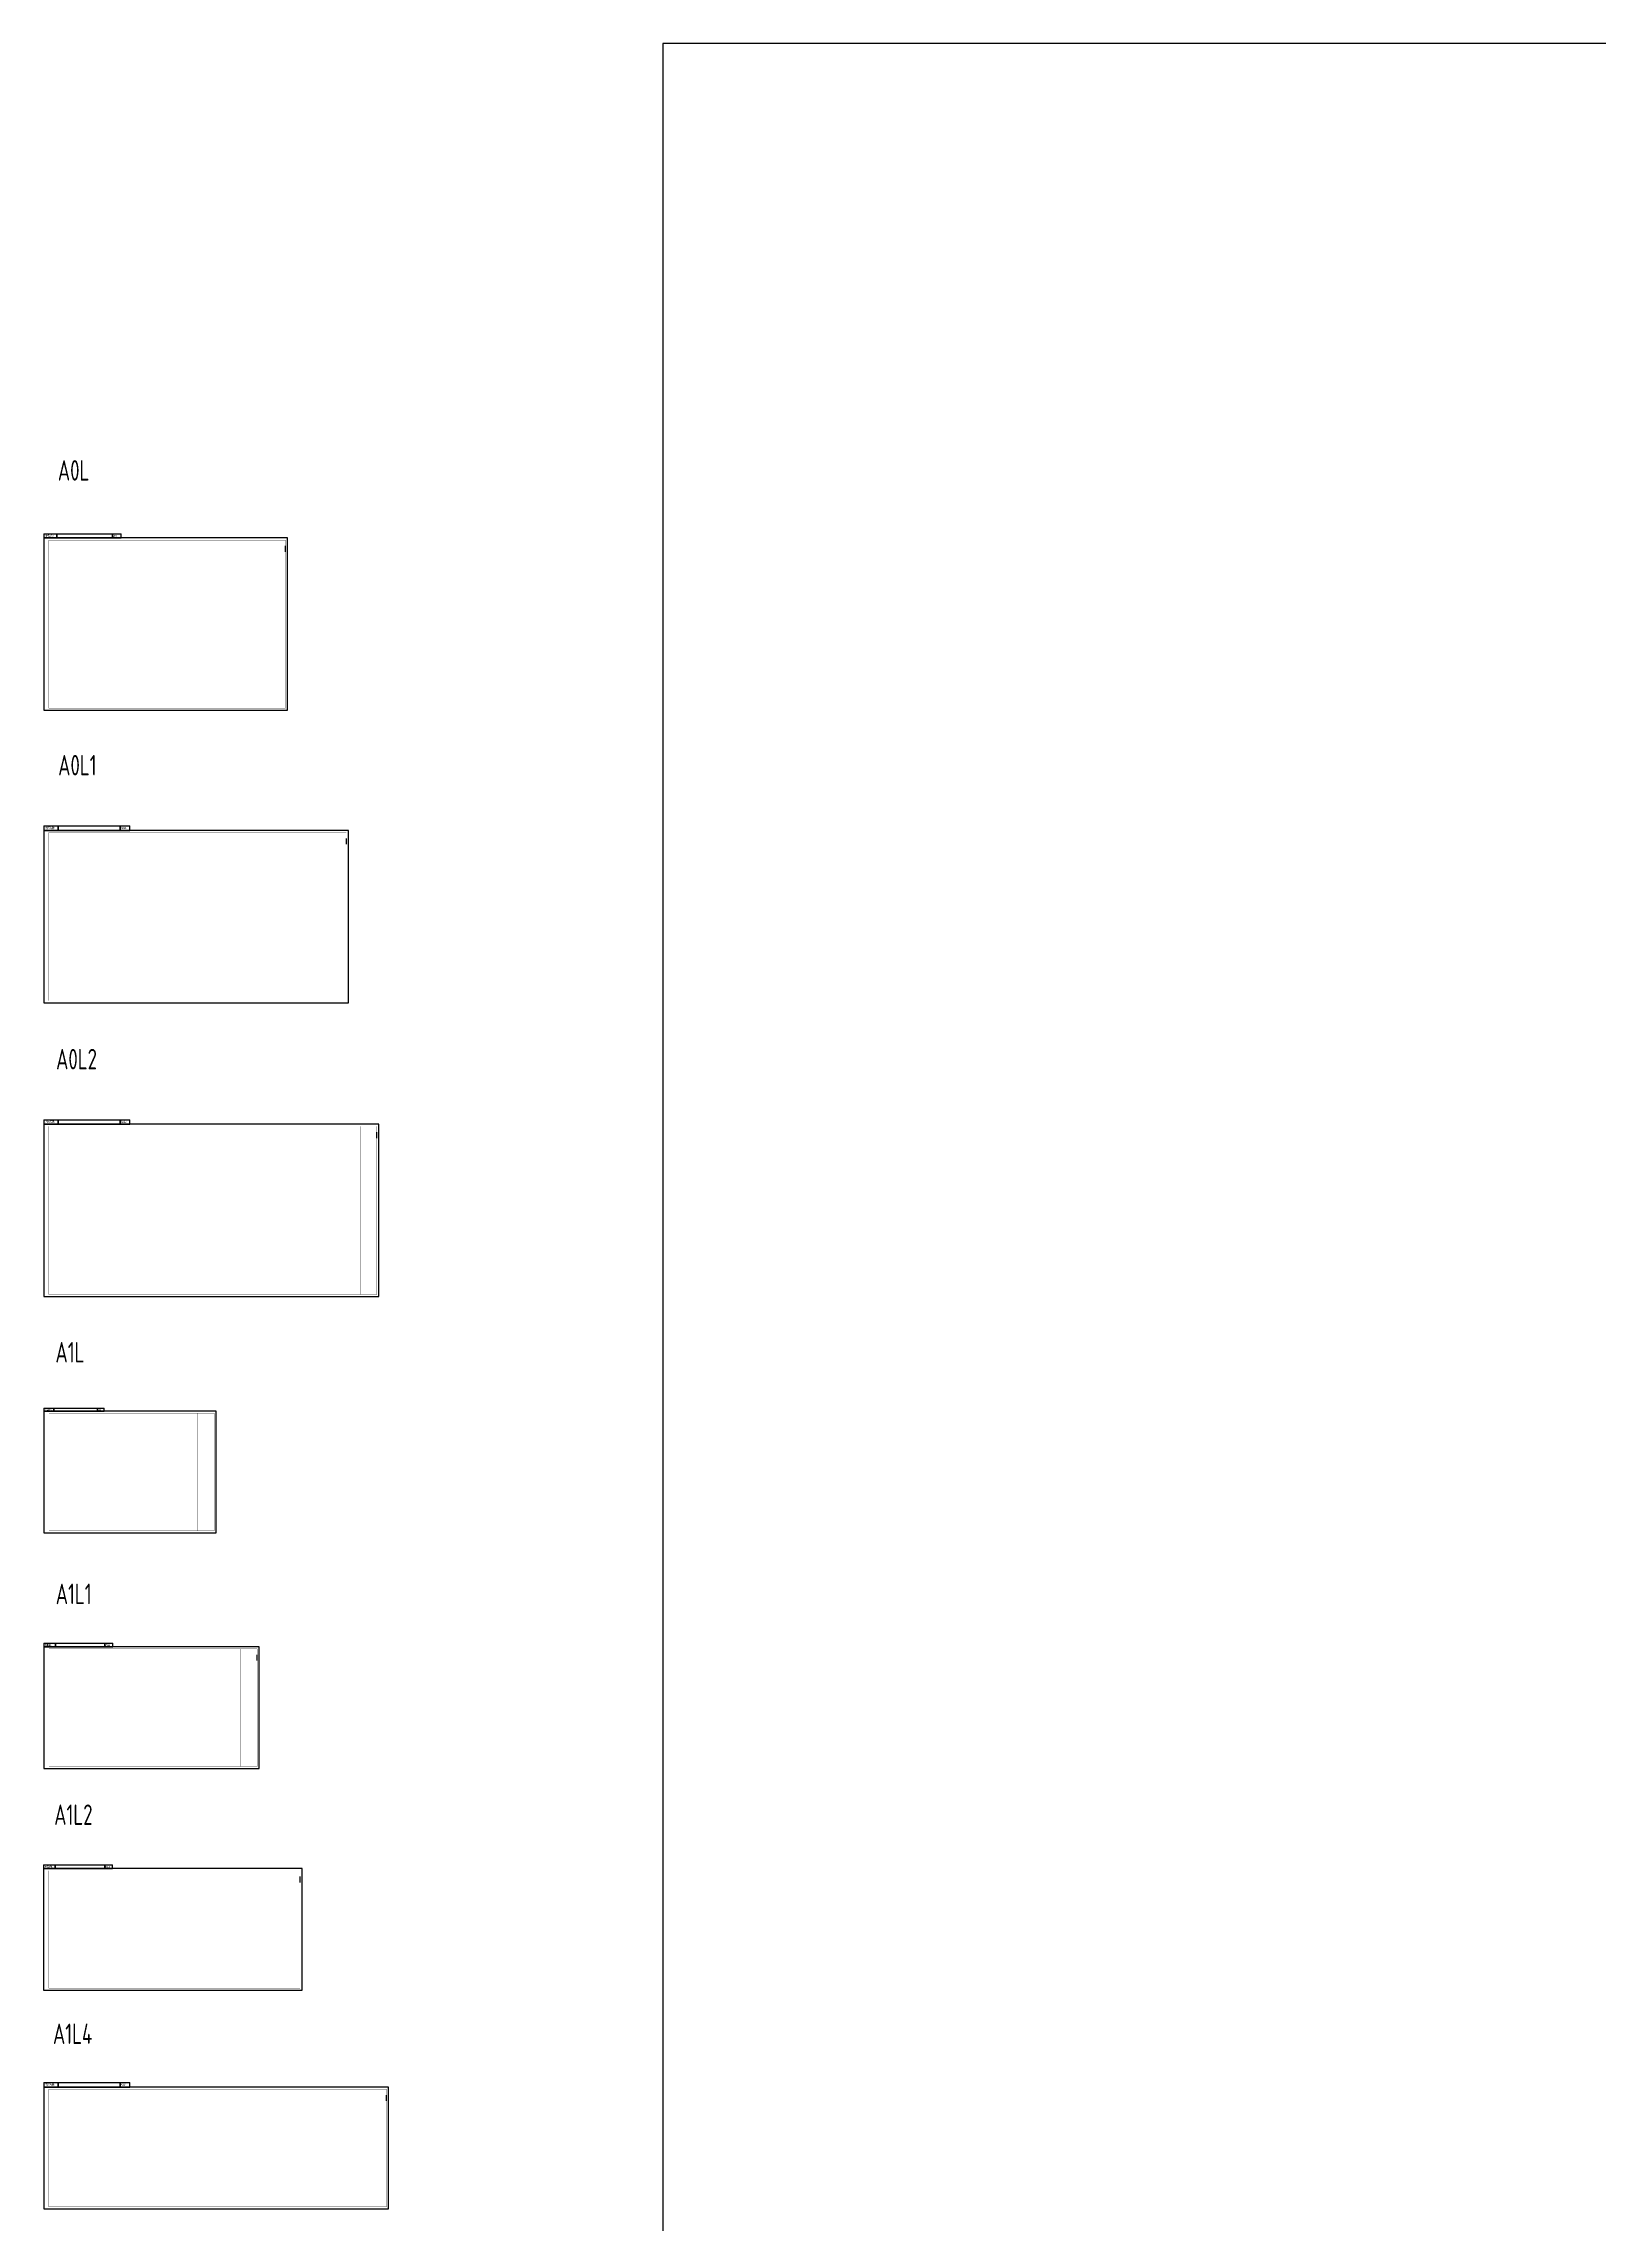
# Model space of a CAD drawing. Extents: x 517450926 to 520131079, y 3499134486 to 3500888201.
# Drawn here: x 517450926 to 518210035, y 3499823757 to 3500888201 of the extents above; entities that cross this region are included whole.
import ezdxf

# ---------------------------------------------------------------- set-up
doc = ezdxf.new("R2010")
doc.units = 0
doc.header["$LTSCALE"] = 1000
doc.header["$MEASUREMENT"] = 0
doc.layers.get('0').update_dxf_attribs({"linetype": 'CONTINUOUS'})
doc.layers.add('C-XREF-SLCT', color=7, linetype='CONTINUOUS', plot=False)
doc.layers.add('内框', color=8, linetype='CONTINUOUS', plot=False)
doc.styles.add('Acs', font='Tssdeng.shx', dxfattribs={"width": 0.7, "bigfont": 'Tssdchn.shx'})
doc.styles.add('TH-STYLE1', font='Tssdeng.shx', dxfattribs={"width": 0.7, "bigfont": 'Tssdchn.shx'})
doc.styles.add('黑体', font='simhei.ttf')

# ---------------------------------------------------------------- blocks, each defined once
blk = doc.blocks.new('AcsAcadShareArea')
blk.add_lwpolyline([(0, 0), (118900, 0), (118900, 85000), (0, 85000)], close=True)
at = {"style": 'Acs', "width": 0.8}
blk.add_attdef('唯一编号', (7537, 861), '', height=1000, dxfattribs=at)
blk = doc.blocks.new('THAPE_A0L_inner')
at = {"layer": '内框'}
for p, q in [((0, 861), (0, 841)), ((0, 861), (378, 861)), ((63, 841), (63, 861)), ((63, 861), (63, 841)), ((335, 841), (335, 861)), ((335, 861), (335, 841)), ((378, 841), (378, 861)), ((0, 841), (63, 841)), ((36, 841), (0, 841)), ((108, 841), (36, 841)), ((63, 841), (335, 841)), ((252, 841), (108, 841)), ((378, 841), (252, 841)), ((335, 841), (378, 841)), ((1179, 774), (1179, 802))]:
    blk.add_line(p, q, dxfattribs=at)
blk.add_lwpolyline([(0, 0), (1189, 0), (1189, 841), (0, 841)], close=True, dxfattribs=at)
at = {"layer": '内框', "const_width": 1.4}
blk.add_lwpolyline([(25, 831), (25, 10), (1179, 10), (1179, 831)], close=True, dxfattribs=at)
at = {"layer": '内框', "const_width": 0.5}
blk.add_lwpolyline([(1099, 831), (1099, 10)], dxfattribs=at)
at = {"layer": '内框', "style": '黑体', "width": 0.8}
for s, p in [('内框名称：', (6, 847)), ('A0L', (339, 847))]:
    blk.add_text(s, height=9, dxfattribs=at).set_placement(p)
blk.add_attdef('内框名称', (66, 847), '', height=9, dxfattribs=at)
blk = doc.blocks.new('THAPE_A0L1_inner')
at = {"layer": '内框'}
for p, q in [((0, 863), (0, 841)), ((0, 863), (420, 863)), ((70, 841), (70, 863)), ((70, 863), (70, 841)), ((373, 841), (373, 863)), ((373, 863), (373, 841)), ((420, 841), (420, 863)), ((0, 841), (70, 841)), ((40, 841), (0, 841)), ((120, 841), (40, 841)), ((70, 841), (373, 841)), ((280, 841), (120, 841)), ((420, 841), (280, 841)), ((373, 841), (420, 841)), ((1476, 774), (1476, 802))]:
    blk.add_line(p, q, dxfattribs=at)
blk.add_lwpolyline([(0, 0), (1486, 0), (1486, 841), (0, 841)], close=True, dxfattribs=at)
at = {"layer": '内框', "const_width": 1.4}
blk.add_lwpolyline([(25, 831), (25, 10), (1476, 10), (1476, 831)], close=True, dxfattribs=at)
at = {"layer": '内框', "const_width": 0.5}
blk.add_lwpolyline([(1396, 831), (1396, 10)], dxfattribs=at)
at = {"layer": '内框', "style": '黑体', "width": 0.8}
for s, p in [('内框名称：', (6, 848)), ('A0L1', (377, 848))]:
    blk.add_text(s, height=10, dxfattribs=at).set_placement(p)
blk.add_attdef('内框名称', (74, 848), '', height=10, dxfattribs=at)
blk = doc.blocks.new('THAPE_A0L2_inner')
at = {"layer": '内框'}
for p, q in [((0, 863), (0, 841)), ((0, 863), (420, 863)), ((70, 841), (70, 863)), ((70, 863), (70, 841)), ((373, 841), (373, 863)), ((373, 863), (373, 841)), ((420, 841), (420, 863)), ((0, 841), (70, 841)), ((40, 841), (0, 841)), ((120, 841), (40, 841)), ((70, 841), (373, 841)), ((280, 841), (120, 841)), ((420, 841), (280, 841)), ((373, 841), (420, 841)), ((1625, 774), (1625, 802))]:
    blk.add_line(p, q, dxfattribs=at)
blk.add_lwpolyline([(0, 0), (1635, 0), (1635, 841), (0, 841)], close=True, dxfattribs=at)
at = {"layer": '内框', "const_width": 1.4}
blk.add_lwpolyline([(25, 831), (25, 10), (1625, 10), (1625, 831)], close=True, dxfattribs=at)
at = {"layer": '内框', "const_width": 0.5}
blk.add_lwpolyline([(1545, 831), (1545, 10)], dxfattribs=at)
at = {"layer": '内框', "style": '黑体', "width": 0.8}
for s, p in [('内框名称：', (6, 848)), ('A0L2', (377, 848))]:
    blk.add_text(s, height=10, dxfattribs=at).set_placement(p)
blk.add_attdef('内框名称', (74, 848), '', height=10, dxfattribs=at)
blk = doc.blocks.new('THAPE_A1L_inner')
at = {"layer": '内框'}
for p, q in [((0, 609), (0, 594)), ((0, 609), (294, 609)), ((0, 594), (49, 594)), ((28, 594), (0, 594)), ((84, 594), (28, 594)), ((49, 594), (49, 609)), ((49, 609), (49, 594)), ((49, 594), (261, 594)), ((196, 594), (84, 594)), ((294, 594), (196, 594)), ((261, 594), (261, 609)), ((261, 609), (261, 594)), ((261, 594), (294, 594)), ((294, 594), (294, 609))]:
    blk.add_line(p, q, dxfattribs=at)
blk.add_lwpolyline([(0, 0), (841, 0), (841, 594), (0, 594)], close=True, dxfattribs=at)
at = {"layer": '内框', "const_width": 1.4}
blk.add_lwpolyline([(25, 584), (25, 10), (831, 10), (831, 584)], close=True, dxfattribs=at)
at = {"layer": '内框', "const_width": 0.5}
blk.add_lwpolyline([(751, 584), (751, 10)], dxfattribs=at)
at = {"layer": '内框', "style": '黑体', "width": 0.8}
for s, p in [('内框名称：', (4, 599)), ('A1L', (264, 599))]:
    blk.add_text(s, height=7, dxfattribs=at).set_placement(p)
blk.add_attdef('内框名称', (52, 599), '', height=7, dxfattribs=at)
blk = doc.blocks.new('THAPE_A1L1_inner')
blk.add_line((1041, 527), (1041, 555))
at = {"layer": '内框'}
for p, q in [((0, 612), (0, 594)), ((0, 612), (336, 612)), ((0, 594), (56, 594)), ((32, 594), (0, 594)), ((96, 594), (32, 594)), ((56, 594), (56, 612)), ((56, 612), (56, 594)), ((56, 594), (298, 594)), ((224, 594), (96, 594)), ((336, 594), (224, 594)), ((298, 594), (298, 612)), ((298, 612), (298, 594)), ((298, 594), (336, 594)), ((336, 594), (336, 612))]:
    blk.add_line(p, q, dxfattribs=at)
blk.add_lwpolyline([(0, 0), (1051, 0), (1051, 594), (0, 594)], close=True, dxfattribs=at)
at = {"layer": '内框', "const_width": 1.4}
blk.add_lwpolyline([(25, 584), (25, 10), (1041, 10), (1041, 584)], close=True, dxfattribs=at)
at = {"layer": '内框', "const_width": 0.5}
blk.add_lwpolyline([(961, 584), (961, 10)], dxfattribs=at)
at = {"layer": '内框', "style": '黑体', "width": 0.8}
for s, p in [('内框名称：', (5, 599)), ('A1L1', (302, 599))]:
    blk.add_text(s, height=8, dxfattribs=at).set_placement(p)
blk.add_attdef('内框名称', (59, 599), '', height=8, dxfattribs=at)
blk = doc.blocks.new('THAPE_A1L2_inner')
blk.add_line((1251, 527), (1251, 555))
at = {"layer": '内框'}
for p, q in [((0, 612), (0, 594)), ((0, 612), (336, 612)), ((0, 594), (56, 594)), ((32, 594), (0, 594)), ((96, 594), (32, 594)), ((56, 594), (56, 612)), ((56, 612), (56, 594)), ((56, 594), (298, 594)), ((224, 594), (96, 594)), ((336, 594), (224, 594)), ((298, 594), (298, 612)), ((298, 612), (298, 594)), ((298, 594), (336, 594)), ((336, 594), (336, 612))]:
    blk.add_line(p, q, dxfattribs=at)
blk.add_lwpolyline([(0, 0), (1261, 0), (1261, 594), (0, 594)], close=True, dxfattribs=at)
at = {"layer": '内框', "const_width": 1.4}
blk.add_lwpolyline([(25, 584), (25, 10), (1251, 10), (1251, 584)], close=True, dxfattribs=at)
at = {"layer": '内框', "const_width": 0.5}
blk.add_lwpolyline([(1171, 584), (1171, 10)], dxfattribs=at)
at = {"layer": '内框', "style": '黑体', "width": 0.8}
for s, p in [('内框名称：', (5, 599)), ('A1L2', (302, 599))]:
    blk.add_text(s, height=8, dxfattribs=at).set_placement(p)
blk.add_attdef('内框名称', (59, 599), '', height=8, dxfattribs=at)
blk = doc.blocks.new('THAPE_A1L4_inner')
blk.add_line((1672, 527), (1672, 555))
at = {"layer": '内框'}
for p, q in [((0, 616), (0, 594)), ((0, 616), (420, 616)), ((0, 594), (70, 594)), ((40, 594), (0, 594)), ((120, 594), (40, 594)), ((70, 594), (70, 616)), ((70, 616), (70, 594)), ((70, 594), (373, 594)), ((280, 594), (120, 594)), ((420, 594), (280, 594)), ((373, 594), (373, 616)), ((373, 616), (373, 594)), ((373, 594), (420, 594)), ((420, 594), (420, 616))]:
    blk.add_line(p, q, dxfattribs=at)
blk.add_lwpolyline([(0, 0), (1682, 0), (1682, 594), (0, 594)], close=True, dxfattribs=at)
at = {"layer": '内框', "const_width": 1.4}
blk.add_lwpolyline([(25, 584), (25, 10), (1672, 10), (1672, 584)], close=True, dxfattribs=at)
at = {"layer": '内框', "const_width": 0.5}
blk.add_lwpolyline([(1592, 584), (1592, 10)], dxfattribs=at)
at = {"layer": '内框', "style": '黑体', "width": 0.8}
for s, p in [('内框名称：', (6, 601)), ('A1L4', (377, 601))]:
    blk.add_text(s, height=10, dxfattribs=at).set_placement(p)
blk.add_attdef('内框名称', (74, 601), '', height=10, dxfattribs=at)

msp = doc.modelspace()

# ---------------------------------------------------------------- block references
at = {"layer": 'C-XREF-SLCT', "xscale": 20, "yscale": 20, "zscale": 20}
msp.add_blockref('AcsAcadShareArea', (517753078.9306, 3499188201.2491), dxfattribs=at)
at = {"layer": '内框', "xscale": 100, "yscale": 100, "zscale": 100}
for name, p in [('THAPE_A0L_inner', (517451022.1539, 3500562796.5828)), ('THAPE_A0L1_inner', (517451029.4612, 3500420062.0155)), ('THAPE_A0L2_inner', (517451022.1538, 3500276616.8317)), ('THAPE_A1L_inner', (517451045.908, 3500161276.4526)), ('THAPE_A1L1_inner', (517451049.9174, 3500046245.5962)), ('THAPE_A1L2_inner', (517450925.7286, 3499937999.4178)), ('THAPE_A1L4_inner', (517451022.1539, 3499831373.7916))]:
    msp.add_blockref(name, p, dxfattribs=at)

# ---------------------------------------------------------------- texts
at = {"layer": '内框', "char_height": 10000, "width": 30007.30992, "attachment_point": 1, "style": 'TH-STYLE1'}
for s, insert in [('A0L', (517457856.5877, 3500684898.8889)), ('A0L1', (517458014.1971, 3500540997.1655)), ('A0L2', (517456997.5707, 3500397524.6367)), ('A1L', (517456688.9731, 3500254447.8555)), ('A1L1', (517456821.7339, 3500136495.243)), ('A1L2', (517456081.0649, 3500028728.6463)), ('A1L4', (517455482.5738, 3499921797.7051))]:
    msp.add_mtext(s, dxfattribs=dict(at, insert=insert))

doc.saveas('drawing.dxf')
